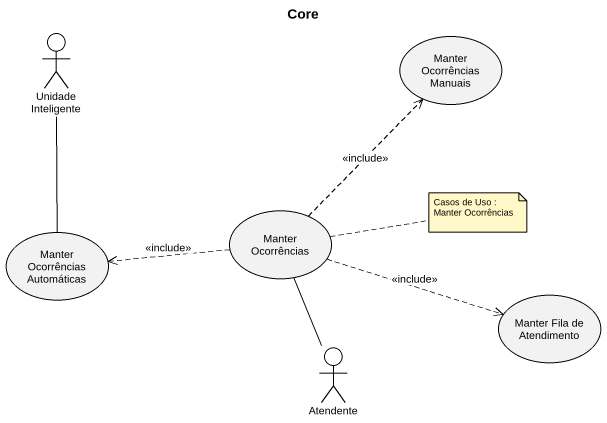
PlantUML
@startuml
title Core
actor "Unidade Inteligente" as Unidade_Inteligente
usecase "Manter Ocorrências Manuais" as Manter_Ocorrências_Manuais
usecase "Manter Ocorrências" as Manter_Ocorrências
usecase "Manter Ocorrências Automáticas" as Manter_Ocorrências_2
usecase "Manter Fila de Atendimento" as Manter_Fila_de_Atendimento
actor Atendente
Unidade_Inteligente -- Manter_Ocorrências_2
Manter_Ocorrências .up.> Manter_Ocorrências_Manuais : <<include>>
Manter_Ocorrências .left.> Manter_Ocorrências_2 : <<include>>
Manter_Ocorrências .right.> Manter_Fila_de_Atendimento : <<include>>
Atendente -up- Manter_Ocorrências
note right of Manter_Ocorrências : Casos de Uso : Manter Ocorrências
@enduml
